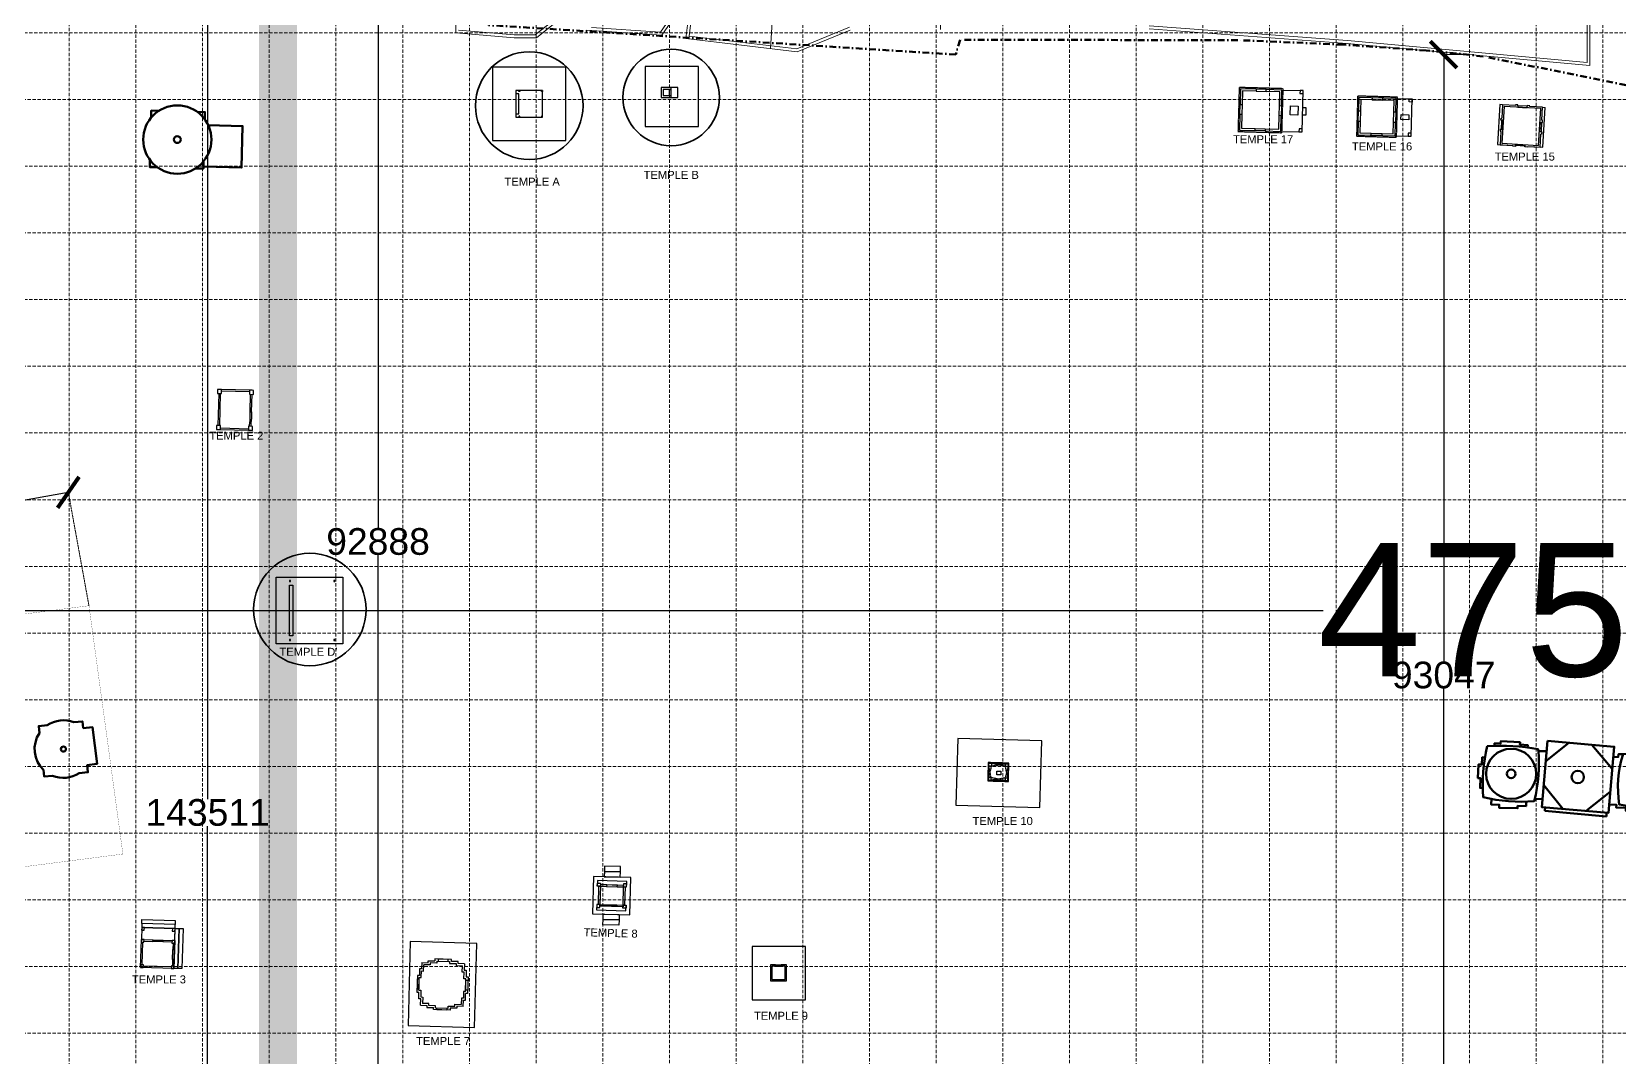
# Model space of a CAD drawing. Header units: millimetres. Extents: x 4203764 to 12476749, y 34048 to 3000914.
# Drawn here: x 11889748 to 12008789, y 2394672 to 2471549 of the extents above; entities that cross this region are included whole.
import ezdxf

# ---------------------------------------------------------------- set-up
doc = ezdxf.new("R2010")
doc.units = ezdxf.units.MM
doc.header["$MEASUREMENT"] = 0
doc.linetypes.add('DASHDOTX2', pattern=[2, 1, -0.5, 0, -0.5])
doc.linetypes.add('DASHED', pattern=[0.75, 0.5, -0.25])
for name, color, linetype, lineweight in [('4', 1, 'Continuous', 35), ('A_SITE EDGE', 1, 'Continuous', 50), ('A_TEMPLE', 20, 'Continuous', 30), ('building property', 253, 'Continuous', 15), ('dimensions', 7, 'Continuous', 25), ('streets', 254, 'Continuous', 9)]:
    doc.layers.add(name, color=color, linetype=linetype, lineweight=lineweight)
doc.styles.get("Standard").update_dxf_attribs({"font": 'arial.ttf'})
doc.dimstyles.get("Standard").update_dxf_attribs({"dimtxt": 10000, "dimasz": 2000, "dimexe": 0.18, "dimexo": 0.0625, "dimgap": 0.09, "dimtad": 0, "dimtih": 1, "dimtoh": 1, "dimdec": 4, "dimzin": 0, "dimdsep": 46, "dimtxsty": 'Standard', "dimblk": 'ARCHTICK', "dimcen": 0, "dimadec": 0, "dimazin": 0, "dimtfac": 1, "dimtdec": 4, "dimtofl": 0, "dimtmove": 0, "dimatfit": 3, "dimldrblk": 'ARCHTICK', "dimfxl": 0, "dimtolj": 1, "dimtzin": 0, "dimlwe": 18, "dimarcsym": 0})

# ---------------------------------------------------------------- blocks, each defined once
blk = doc.blocks.new('FGERGTRET')
for points in [[(12961, 5944), (17961, 5944), (17961, 944), (12961, 944)], [(13961, 5619), (14036, 5619), (14036, 5694), (13961, 5694)], [(13961, 5344), (14191, 5344), (14191, 1544), (13961, 1544)], [(17286, 5619), (17361, 5619), (17361, 5694), (17286, 5694)], [(13961, 1194), (14036, 1194), (14036, 1269), (13961, 1269)], [(17286, 1194), (17361, 1194), (17361, 1269), (17286, 1269)]]:
    blk.add_lwpolyline(points, close=True)
blk = doc.blocks.new('EWRE')
for points in [[(41061, 5877), (42261, 5877), (42261, 6277), (41061, 6277)], [(40261, 2677), (43061, 2677), (43061, 5477), (40261, 5477)], [(40561, 4992), (40791, 4992), (40791, 4762), (40561, 4762)], [(41061, 5477), (42261, 5477), (42261, 5877), (41061, 5877)], [(41261, 4762), (42061, 4762), (42061, 4877), (41261, 4877)], [(42761, 4992), (42531, 4992), (42531, 4762), (42761, 4762)], [(40676, 4762), (40791, 4762), (40791, 3392), (40676, 3392)], [(42531, 4762), (42646, 4762), (42646, 3392), (42531, 3392)], [(40561, 3162), (40791, 3162), (40791, 3392), (40561, 3392)], [(41061, 2677), (42261, 2677), (42261, 2277), (41061, 2277)], [(41261, 3392), (42061, 3392), (42061, 3277), (41261, 3277)], [(42761, 3162), (42531, 3162), (42531, 3392), (42761, 3392)], [(41061, 2277), (42261, 2277), (42261, 1877), (41061, 1877)]]:
    blk.add_lwpolyline(points, close=True)
for points in [[(42761, 4762), (42761, 5177), (40561, 5177), (40561, 4762)], [(41261, 4877), (40791, 4877), (40791, 4762), (41261, 4762)], [(42061, 4762), (42531, 4762), (42531, 4877), (41661, 4877)], [(40561, 3392), (40561, 2977), (42761, 2977), (42761, 3392)], [(41261, 3277), (40791, 3277), (40791, 3392), (41261, 3392)], [(42061, 3392), (42531, 3392), (42531, 3277), (41661, 3277)]]:
    blk.add_lwpolyline(points)
blk = doc.blocks.new('45Y')
for points in [[(49680, 1854), (55180, 1854), (55180, 7354), (49680, 7354)], [(51430, 3604), (53430, 3604), (53430, 5604), (51430, 5604)], [(51660, 5354), (51430, 5354), (51430, 3854), (51660, 3854)], [(51660, 5604), (51735, 5604), (51735, 5529), (51660, 5529)], [(53355, 5604), (53430, 5604), (53430, 5529), (53355, 5529)], [(51660, 3604), (51735, 3604), (51735, 3679), (51660, 3679)], [(53355, 3604), (53430, 3604), (53430, 3679), (53355, 3679)]]:
    blk.add_lwpolyline(points, close=True)
blk = doc.blocks.new('WER')
for p, q in [((62338, 5094), (63088, 5094)), ((62944, 5700), (63088, 5700)), ((62944, 5237), (63088, 5237))]:
    blk.add_line(p, q)
for points in [[(61145, 2911), (65145, 2911), (65145, 7411), (61145, 7411)], [(62338, 5094), (63588, 5094), (63588, 5844), (62338, 5844)], [(63088, 5700), (62944, 5700), (62944, 5237), (63088, 5237)]]:
    blk.add_lwpolyline(points, close=True)
for points in [[(63088, 5700), (63088, 5844), (62338, 5844), (62338, 5094), (63088, 5094), (63088, 5237)], [(62944, 5700), (62482, 5700), (62482, 5237), (62944, 5237)]]:
    blk.add_lwpolyline(points)
blk = doc.blocks.new('RTR')
at = {"linetype": 'DASHED', "ltscale": 50}
for p, q in [((70717, 5906), (69667, 6106)), ((69667, 5906), (70717, 6106)), ((69667, 5036), (69467, 5906)), ((69667, 5906), (69467, 5036)), ((70717, 4836), (69667, 5036)), ((70717, 5036), (69667, 4836)), ((70917, 5036), (70717, 5906)), ((70917, 5906), (70717, 5036))]:
    blk.add_line(p, q, dxfattribs=at)
for points in [[(67083, 2897), (73383, 2897), (73383, 7897), (67083, 7897)], [(69467, 6106), (69667, 6106), (69667, 5906), (69467, 5906)], [(70917, 4836), (69467, 4836), (69467, 6106), (70917, 6106)], [(70717, 6106), (70917, 6106), (70917, 5906), (70717, 5906)], [(69467, 4836), (69667, 4836), (69667, 5036), (69467, 5036)], [(70084, 5533), (70382, 5533), (70382, 5261), (70084, 5261)], [(70717, 4836), (70917, 4836), (70917, 5036), (70717, 5036)]]:
    blk.add_lwpolyline(points, close=True)
blk.add_lwpolyline([(69417, 4786), (70967, 4786), (70967, 6156), (69417, 6156)], close=True, dxfattribs=at)
blk = doc.blocks.new('RETR')
for p, q in [((78857, 6561), (78657, 6561)), ((81857, 6561), (82057, 6561))]:
    blk.add_line(p, q)
for points in [[(78657, 6561), (78657, 3561), (79826, 3561)], [(79826, 6561), (78857, 6561), (78857, 5557)], [(80007, 6561), (80007, 6618), (79826, 6618), (79826, 6561)], [(80707, 6561), (80007, 6561)], [(80889, 6561), (80889, 6618), (80707, 6618), (80707, 6561)], [(80889, 3561), (82057, 3561), (82057, 6561)], [(81857, 5590), (81857, 6561), (80889, 6561)], [(78857, 5411), (78800, 5411), (78800, 5557), (78857, 5557)], [(78857, 5411), (78857, 4711)], [(81857, 5411), (81915, 5411), (81915, 5590), (81857, 5590)], [(81857, 4711), (81857, 5411)], [(78857, 4711), (78800, 4711), (78800, 4564), (78857, 4564)], [(78857, 4564), (78857, 3561), (79826, 3561)], [(80007, 3618), (80007, 3503), (79826, 3503), (79826, 3561)], [(80889, 3561), (80889, 3503), (80707, 3503), (80707, 3618)], [(80889, 3561), (81857, 3561), (81857, 4532)], [(81857, 4711), (81915, 4711), (81915, 4532), (81857, 4532)]]:
    blk.add_lwpolyline(points)
for points in [[(78972, 3676), (81742, 3676), (81742, 6446), (78972, 6446)], [(80707, 6561), (80007, 6561), (80007, 6446), (80707, 6446)], [(78857, 4711), (78972, 4711), (78972, 5411), (78857, 5411)], [(81857, 4711), (81742, 4711), (81742, 5411), (81857, 5411)], [(80707, 3561), (80007, 3561), (80007, 3676), (80707, 3676)]]:
    blk.add_lwpolyline(points, close=True)
blk = doc.blocks.new('R4T4')
for p, q in [((88923, 6859), (90123, 6859)), ((88923, 4059), (90123, 4059))]:
    blk.add_line(p, q)
at = {"linetype": 'DASHED', "ltscale": 100}
blk.add_lwpolyline([(86023, 6959), (86023, 3959), (89023, 3959), (89023, 6959)], close=True, dxfattribs=at)
for points in [[(88923, 5859), (88923, 6859), (86123, 6859), (86123, 5859)], [(88773, 5859), (88773, 6709), (86273, 6709), (86273, 5859)], [(90123, 4059), (90123, 6859)], [(86123, 5059), (86123, 4059), (88923, 4059), (88923, 5059)], [(86273, 5059), (86273, 4209), (88773, 4209), (88773, 5059)]]:
    blk.add_lwpolyline(points)
for points in [[(87923, 6859), (87123, 6859), (87123, 6709), (87923, 6709)], [(89893, 6859), (90123, 6859), (90123, 6629), (89893, 6629)], [(86273, 5059), (86123, 5059), (86123, 5859), (86273, 5859)], [(88923, 5059), (88773, 5059), (88773, 5859), (88923, 5859)], [(89314, 5673), (89898, 5673), (89898, 5289), (89314, 5289)], [(87923, 4059), (87123, 4059), (87123, 4209), (87923, 4209)], [(89893, 4059), (90123, 4059), (90123, 4289), (89893, 4289)]]:
    blk.add_lwpolyline(points, close=True)
blk = doc.blocks.new('RETE')
for p, q in [((99924, 7039), (101524, 7039)), ((99924, 3939), (101524, 3939))]:
    blk.add_line(p, q)
at = {"linetype": 'DASHED', "ltscale": 100}
for points in [[(100024, 7139), (96724, 7139), (96724, 5864)], [(96724, 7139), (96724, 3839), (100024, 3839)], [(98749, 3839), (100024, 3839), (100024, 7139)], [(100024, 7139), (100024, 7139), (98749, 7139)]]:
    blk.add_lwpolyline(points, dxfattribs=at)
for points in [[(97999, 7039), (96824, 7039), (96824, 5864)], [(97999, 6889), (96974, 6889), (96974, 5864)], [(99924, 5864), (99924, 7039), (98749, 7039)], [(99774, 5864), (99774, 6889), (98749, 6889)], [(101524, 3939), (101524, 7039)], [(96824, 5114), (96824, 3939), (97999, 3939)], [(96974, 5114), (96974, 4089), (97999, 4089)], [(98749, 3939), (99924, 3939), (99924, 5114)], [(98749, 4089), (99774, 4089), (99774, 5114)]]:
    blk.add_lwpolyline(points)
for points in [[(98749, 7039), (97999, 7039), (97999, 6889), (98749, 6889)], [(101294, 6809), (101524, 6809), (101524, 7039), (101294, 7039)], [(96974, 5114), (96824, 5114), (96824, 5864), (96974, 5864)], [(99924, 5114), (99774, 5114), (99774, 5864), (99924, 5864)], [(100601, 5873), (101185, 5873), (101185, 5192), (100601, 5192)], [(101524, 5769), (101769, 5769), (101769, 5208), (101524, 5208)], [(98749, 3939), (97999, 3939), (97999, 4089), (98749, 4089)], [(101294, 3939), (101524, 3939), (101524, 4169), (101294, 4169)]]:
    blk.add_lwpolyline(points, close=True)
blk = doc.blocks.new('3RTER')
for p, q in [((9235, 3214), (9235, 3099)), ((9985, 3214), (9985, 3099))]:
    blk.add_line(p, q)
at = {"linetype": 'DASHED', "ltscale": 50}
for p, q in [((9985, 3214), (9235, 3214)), ((9985, 3099), (9235, 3099))]:
    blk.add_line(p, q, dxfattribs=at)
for points in [[(8595, 5399), (8895, 5399), (8895, 5699), (8595, 5699)], [(11295, 5399), (11595, 5399), (11595, 5699), (11295, 5699)], [(8595, 2999), (8895, 2999), (8895, 3299), (8595, 3299)], [(11295, 2999), (11595, 2999), (11595, 3299), (11295, 3299)]]:
    blk.add_lwpolyline(points, close=True)
for points in [[(8595, 5599), (8595, 3099)], [(8710, 5399), (8710, 3299)], [(11295, 5599), (8895, 5599)], [(11295, 5484), (8895, 5484)], [(11480, 3299), (11480, 5399)], [(11595, 3099), (11595, 5599)], [(8895, 3214), (9235, 3214)], [(8895, 3099), (9235, 3099)], [(9985, 3214), (11295, 3214)], [(9985, 3099), (11295, 3099)]]:
    blk.add_lwpolyline(points)
blk = doc.blocks.new('WEER34')
for points in [[(28837, 1473), (35137, 1473), (35137, 6473), (28837, 6473)], [(31612, 5723), (32362, 5723), (32362, 5873), (31612, 5873)], [(30237, 4348), (30237, 3598), (30087, 3598), (30087, 4348)], [(33737, 4348), (33737, 3598), (33887, 3598), (33887, 4348)], [(31612, 2223), (32362, 2223), (32362, 2073), (31612, 2073)]]:
    blk.add_lwpolyline(points, close=True)
for points in [[(30387, 5098), (30237, 5098), (30237, 4598)], [(30237, 4448), (30387, 4448), (30387, 4948)], [(30387, 5573), (30862, 5573)], [(30387, 5573), (30387, 5098)], [(30387, 4948), (30537, 4948), (30537, 5423)], [(31012, 5573), (31012, 5423), (30537, 5423)], [(30862, 5573), (30862, 5723), (31362, 5723)], [(31512, 5723), (31512, 5573), (31012, 5573)], [(32612, 5723), (32612, 5873), (31362, 5873), (31362, 5723)], [(31512, 5723), (32462, 5723)], [(32462, 5723), (32462, 5573), (32962, 5573)], [(33112, 5573), (33112, 5723), (32612, 5723)], [(32962, 5573), (32962, 5423), (33437, 5423)], [(33587, 5573), (33112, 5573)], [(33587, 4948), (33437, 4948), (33437, 5423)], [(33587, 5573), (33587, 5098)], [(33587, 5098), (33737, 5098), (33737, 4598)], [(33737, 4448), (33587, 4448), (33587, 4948)], [(30237, 3348), (30087, 3348), (30087, 4598), (30237, 4598)], [(30237, 4448), (30237, 3498)], [(33737, 3348), (33887, 3348), (33887, 4598), (33737, 4598)], [(33737, 4448), (33737, 3498)], [(30237, 3498), (30387, 3498), (30387, 2998)], [(30387, 2848), (30237, 2848), (30237, 3348)], [(30387, 2998), (30537, 2998), (30537, 2523)], [(30387, 2373), (30387, 2848)], [(31012, 2373), (31012, 2523), (30537, 2523)], [(32962, 2373), (32962, 2523), (33437, 2523)], [(33587, 2998), (33437, 2998), (33437, 2523)], [(33737, 3498), (33587, 3498), (33587, 2998)], [(33587, 2848), (33737, 2848), (33737, 3348)], [(33587, 2373), (33587, 2848)], [(30387, 2373), (30862, 2373)], [(30862, 2373), (30862, 2223), (31362, 2223)], [(31512, 2223), (31512, 2373), (31012, 2373)], [(32612, 2223), (32612, 2073), (31362, 2073), (31362, 2223)], [(31512, 2223), (32462, 2223)], [(32462, 2223), (32462, 2373), (32962, 2373)], [(33112, 2373), (33112, 2223), (32612, 2223)], [(33587, 2373), (33112, 2373)]]:
    blk.add_lwpolyline(points)
blk = doc.blocks.new('EREWRW')
for p, q in [((3106, 3787), (3106, 3687)), ((3528, 3787), (3528, 3687))]:
    blk.add_line(p, q)
at = {"linetype": 'DASHED', "ltscale": 50}
for p, q in [((3528, 3787), (3106, 3787)), ((3528, 3687), (3106, 3687))]:
    blk.add_line(p, q, dxfattribs=at)
blk.add_lwpolyline([(1271, 2314), (5271, 2314), (5271, 6314), (1271, 6314)], close=True)
for points in [[(3528, 3687), (3901, 3687), (3901, 4887), (2701, 4887), (2701, 3687), (3106, 3687)], [(3528, 3787), (3801, 3787), (3801, 4787), (2801, 4787), (2801, 3787), (3106, 3787)]]:
    blk.add_lwpolyline(points)
blk = doc.blocks.new('REGRE')
for points in [[(23694, 2584), (23019, 2584), (23019, 5084), (25119, 5084), (25119, 4209)], [(23134, 2784), (23134, 4884)], [(23219, 4969), (24919, 4969)], [(25004, 4884), (25004, 4209)], [(25119, 3459), (25119, 2584), (26019, 2584), (26019, 5084), (25119, 5084), (25119, 4209)], [(23694, 2699), (23219, 2699)], [(25119, 3459), (25119, 2584), (24444, 2584)], [(24919, 2699), (24444, 2699)], [(25004, 3459), (25004, 2784)]]:
    blk.add_lwpolyline(points)
for points in [[(23019, 4884), (23219, 4884), (23219, 5084), (23019, 5084)], [(24919, 4884), (25119, 4884), (25119, 5084), (24919, 5084)], [(25819, 4884), (26019, 4884), (26019, 5084), (25819, 5084)], [(26319, 5084), (26019, 5084), (26019, 2584), (26319, 2584)], [(26319, 5084), (26619, 5084), (26619, 2584), (26319, 2584)], [(25119, 3459), (25004, 3459), (25004, 4209), (25119, 4209)], [(23019, 2584), (23219, 2584), (23219, 2784), (23019, 2784)], [(23019, 2584), (26019, 2584), (26019, 2284), (23019, 2284)], [(23694, 2699), (24444, 2699), (24444, 2584), (23694, 2584)], [(24919, 2584), (25119, 2584), (25119, 2784), (24919, 2784)], [(25819, 2584), (26019, 2584), (26019, 2784), (25819, 2784)], [(23019, 2284), (26019, 2284), (26019, 1984), (23019, 1984)]]:
    blk.add_lwpolyline(points, close=True)
blk = doc.blocks.new('GRID')
at = {"layer": 'building property', "color": 253, "linetype": 'DASHED', "lineweight": 15, "ltscale": 500}
for p, q in [((12711403, 2546471), (12711403, 2336221)), ((12721403, 2546471), (12721403, 2336221)), ((12731403, 2546471), (12731403, 2336221)), ((12741403, 2546471), (12741403, 2336221)), ((12751403, 2546471), (12751403, 2336221)), ((12761403, 2546471), (12761403, 2336221)), ((12771403, 2546471), (12771403, 2336221)), ((12781403, 2546471), (12781403, 2336221)), ((12791403, 2546471), (12791403, 2336221)), ((12801403, 2546471), (12801403, 2336221)), ((12811403, 2546471), (12811403, 2336221)), ((12821403, 2546471), (12821403, 2336221)), ((12716403, 2541471), (12716403, 2331221)), ((12726403, 2541471), (12726403, 2331221)), ((12736403, 2541471), (12736403, 2331221)), ((12746403, 2541471), (12746403, 2331221)), ((12756403, 2541471), (12756403, 2331221)), ((12766403, 2541471), (12766403, 2331221)), ((12776403, 2541471), (12776403, 2331221)), ((12786403, 2541471), (12786403, 2331221)), ((12796403, 2541471), (12796403, 2331221)), ((12806403, 2541471), (12806403, 2331221)), ((12816403, 2541471), (12816403, 2331221)), ((12826403, 2541471), (12826403, 2331221)), ((13061903, 2471471), (12616403, 2471471)), ((13056903, 2466471), (12611403, 2466471)), ((13061903, 2461471), (12616403, 2461471)), ((13056903, 2456471), (12611403, 2456471)), ((13061903, 2451471), (12616403, 2451471)), ((13056903, 2446471), (12611403, 2446471)), ((13061903, 2441471), (12616403, 2441471)), ((13056903, 2436471), (12611403, 2436471)), ((13061903, 2431471), (12616403, 2431471)), ((13056903, 2426471), (12611403, 2426471)), ((13061903, 2421471), (12616403, 2421471)), ((13056903, 2416471), (12611403, 2416471)), ((13061903, 2411471), (12616403, 2411471)), ((13056903, 2406471), (12611403, 2406471)), ((13061903, 2401471), (12616403, 2401471)), ((13056903, 2396471), (12611403, 2396471))]:
    blk.add_line(p, q, dxfattribs=at)
blk = doc.blocks.new('_ArchTick')
at = {"color": 0, "linetype": 'ByBlock', "lineweight": 30, "const_width": 0.15}
blk.add_lwpolyline([(-0.5, -0.5), (0.5, 0.5)], dxfattribs=at)
blk = doc.blocks.new('*D29')
at = {"layer": 'Defpoints', "color": 0, "lineweight": 30}
for p in [(11997496, 2469838), (11992563, 2376791), (11995626, 2376791)]:
    blk.add_point(p, dxfattribs=at)
at = {"layer": 'dimensions', "color": 0, "linetype": 'DASHED', "lineweight": 18}
for p, q in [((11997496, 2469838), (11995626, 2469838)), ((11992563, 2376791), (11995626, 2376791))]:
    blk.add_line(p, q, dxfattribs=at)
at = {"layer": 'dimensions', "color": 0, "lineweight": -2}
for p, q in [((11995626, 2469838), (11995626, 2424336)), ((11995626, 2376791), (11995626, 2422293))]:
    blk.add_line(p, q, dxfattribs=at)
at = {"layer": 'dimensions', "color": 0, "lineweight": -2, "xscale": 2000, "yscale": 2000, "zscale": 2000}
for p, rotation in [((11995626, 2469838), 90), ((11995626, 2376791), 270)]:
    blk.add_blockref('_ArchTick', p, dxfattribs=dict(at, rotation=rotation))
at = {"layer": 'dimensions', "color": 0, "lineweight": 35, "insert": (11995626, 2423314), "char_height": 2000, "attachment_point": 5}
blk.add_mtext('\\A1;93047', dxfattribs=at)
blk = doc.blocks.new('*D30')
at = {"layer": 'Defpoints', "color": 0, "lineweight": 30}
for p in [(11901950, 2483895), (11902938, 2340384), (11904527, 2340384)]:
    blk.add_point(p, dxfattribs=at)
at = {"layer": 'dimensions', "color": 0, "linetype": 'DASHED', "lineweight": 18}
for p, q in [((11901950, 2483895), (11902938, 2483895)), ((11904527, 2340384), (11902938, 2340384))]:
    blk.add_line(p, q, dxfattribs=at)
at = {"layer": 'dimensions', "color": 0, "lineweight": -2}
for p, q in [((11902938, 2483895), (11902938, 2414031)), ((11902938, 2340384), (11902938, 2411988))]:
    blk.add_line(p, q, dxfattribs=at)
at = {"layer": 'dimensions', "color": 0, "lineweight": -2, "xscale": 2000, "yscale": 2000, "zscale": 2000}
for p, rotation in [((11902938, 2483895), 90), ((11902938, 2340384), 270)]:
    blk.add_blockref('_ArchTick', p, dxfattribs=dict(at, rotation=rotation))
at = {"layer": 'dimensions', "color": 0, "lineweight": 35, "insert": (11902938, 2413009), "char_height": 2000, "attachment_point": 5}
blk.add_mtext('\\A1;143511', dxfattribs=at)
blk = doc.blocks.new('*D33')
at = {"layer": 'Defpoints', "color": 0, "lineweight": 30}
for p in [(11914500, 2479766), (11913272, 2386879), (11915717, 2386879)]:
    blk.add_point(p, dxfattribs=at)
at = {"layer": 'dimensions', "color": 0, "linetype": 'DASHED', "lineweight": 18}
for p, q in [((11914500, 2479766), (11915717, 2479766)), ((11913272, 2386879), (11915717, 2386879))]:
    blk.add_line(p, q, dxfattribs=at)
at = {"layer": 'dimensions', "color": 0, "lineweight": -2}
for p, q in [((11915717, 2479766), (11915717, 2434344)), ((11915717, 2386879), (11915717, 2432301))]:
    blk.add_line(p, q, dxfattribs=at)
at = {"layer": 'dimensions', "color": 0, "lineweight": -2, "xscale": 2000, "yscale": 2000, "zscale": 2000}
for p, rotation in [((11915717, 2479766), 90), ((11915717, 2386879), 270)]:
    blk.add_blockref('_ArchTick', p, dxfattribs=dict(at, rotation=rotation))
at = {"layer": 'dimensions', "color": 0, "lineweight": 35, "insert": (11915717, 2433323), "char_height": 2000, "attachment_point": 5}
blk.add_mtext('\\A1;92888', dxfattribs=at)
blk = doc.blocks.new('*D38')
at = {"layer": 'Defpoints', "color": 0, "lineweight": 30}
for p in [(11803461, 2475751), (12196809, 2474468), (12196809, 2428948)]:
    blk.add_point(p, dxfattribs=at)
at = {"layer": 'dimensions', "color": 0, "linetype": 'DASHED', "lineweight": 18}
for p, q in [((11803461, 2475751), (11803461, 2474468)), ((12196809, 2428948), (12196809, 2474468))]:
    blk.add_line(p, q, dxfattribs=at)
at = {"layer": 'dimensions', "color": 0, "lineweight": -2}
for p, q in [((11803461, 2474468), (11992142, 2474468)), ((12196809, 2474468), (12001222, 2474468))]:
    blk.add_line(p, q, dxfattribs=at)
at = {"layer": 'dimensions', "color": 0, "lineweight": -2, "xscale": 2000, "yscale": 2000, "zscale": 2000, "rotation": 180}
blk.add_blockref('_ArchTick', (11803461, 2474468), dxfattribs=at)
at = {"layer": 'dimensions', "color": 0, "lineweight": -2, "xscale": 2000, "yscale": 2000, "zscale": 2000}
blk.add_blockref('_ArchTick', (12196809, 2474468), dxfattribs=at)
at = {"layer": 'dimensions', "color": 0, "lineweight": 35, "insert": (11996682, 2474468), "char_height": 2000, "attachment_point": 5}
blk.add_mtext('\\A1;393347', dxfattribs=at)
blk = doc.blocks.new('*D40')
at = {"layer": 'Defpoints', "color": 0, "lineweight": 30}
for p in [(11892491, 2437018), (11894039, 2428521), (11843764, 2419360)]:
    blk.add_point(p, dxfattribs=at)
at = {"layer": 'dimensions', "color": 0, "lineweight": -2}
for p, q in [((11892491, 2437018), (11871117, 2433123)), ((11842216, 2427856), (11863590, 2431751))]:
    blk.add_line(p, q, dxfattribs=at)
at = {"layer": 'dimensions', "color": 0, "linetype": 'DASHED', "lineweight": 18}
for p, q in [((11894039, 2428521), (11892491, 2437018)), ((11843764, 2419360), (11842216, 2427856))]:
    blk.add_line(p, q, dxfattribs=at)
at = {"layer": 'dimensions', "color": 0, "lineweight": -2, "xscale": 2000, "yscale": 2000, "zscale": 2000}
for p, rotation in [((11892491, 2437018), 10.32796633569317), ((11842216, 2427856), 190.3279663356932)]:
    blk.add_blockref('_ArchTick', p, dxfattribs=dict(at, rotation=rotation))
at = {"layer": 'dimensions', "color": 0, "lineweight": 35, "insert": (11867353, 2432437), "char_height": 2000, "attachment_point": 5}
blk.add_mtext('\\A1;51103', dxfattribs=at)
blk = doc.blocks.new('*D42')
at = {"layer": '4', "color": 0, "linetype": 'DASHED', "lineweight": 18}
for p, q in [((11789424, 2546568), (11789424, 2428157)), ((12264489, 2546461), (12264489, 2428157))]:
    blk.add_line(p, q, dxfattribs=at)
at = {"layer": '4', "color": 0, "lineweight": -2}
for p, q in [((11789424, 2428158), (11986578, 2428158)), ((12264489, 2428158), (12067335, 2428158))]:
    blk.add_line(p, q, dxfattribs=at)
at = {"layer": 'Defpoints', "color": 0, "lineweight": 30}
for p in [(11789424, 2546568), (12264489, 2546461), (12264489, 2428158)]:
    blk.add_point(p, dxfattribs=at)
at = {"layer": '4', "color": 0, "lineweight": -2, "xscale": 2000, "yscale": 2000, "zscale": 2000, "rotation": 180}
blk.add_blockref('_ArchTick', (11789424, 2428158), dxfattribs=at)
at = {"layer": '4', "color": 0, "lineweight": -2, "xscale": 2000, "yscale": 2000, "zscale": 2000}
blk.add_blockref('_ArchTick', (12264489, 2428158), dxfattribs=at)
at = {"layer": '4', "color": 0, "lineweight": 30, "insert": (12026957, 2428158), "char_height": 10000, "attachment_point": 5}
blk.add_mtext('\\A1;475065.1106', dxfattribs=at)
blk = doc.blocks.new('*D43')
at = {"layer": '4', "color": 0, "linetype": 'DASHED', "lineweight": 18}
for p, q in [((11789424, 2546471), (11756492, 2546471)), ((12167563, 2261471), (11756492, 2261471))]:
    blk.add_line(p, q, dxfattribs=at)
at = {"layer": '4', "color": 0, "lineweight": -2}
for p, q in [((11756492, 2546471), (11756492, 2409077)), ((11756492, 2261471), (11756492, 2398865))]:
    blk.add_line(p, q, dxfattribs=at)
at = {"layer": 'Defpoints', "color": 0, "lineweight": 30}
for p in [(11756492, 2546471), (11789424, 2546471), (12167563, 2261471)]:
    blk.add_point(p, dxfattribs=at)
at = {"layer": '4', "color": 0, "lineweight": -2, "xscale": 2000, "yscale": 2000, "zscale": 2000}
for p, rotation in [((11756492, 2546471), 90), ((11756492, 2261471), 270)]:
    blk.add_blockref('_ArchTick', p, dxfattribs=dict(at, rotation=rotation))
at = {"layer": '4', "color": 0, "lineweight": 30, "insert": (11756492, 2403971), "char_height": 10000, "attachment_point": 5}
blk.add_mtext('\\A1;285000.0000', dxfattribs=at)

msp = doc.modelspace()

# ---------------------------------------------------------------- linework, layer by layer
at = {"layer": '4', "lineweight": 30, "const_width": 2852.91097}
for points in [[(11789423.9766, 2546567.61517), (11908223.9766, 2546567.61517), (11908223.9766, 2378367.61517), (11789423.9766, 2378367.61517), (11789423.9766, 2546567.61517)], [(11908223.9766, 2546567.61517), (12027023.9766, 2546567.61517), (12027023.9766, 2378367.61517), (11908223.9766, 2378367.61517), (11908223.9766, 2546567.61517)]]:
    msp.add_lwpolyline(points, dxfattribs=at)
at = {"layer": '4', "lineweight": 35}
for centre, radius in [((11937698.21612, 2466623.98823), 3619.49685), ((11927056.98635, 2466005.8421), 4033.00397), ((11910603.73364, 2428234.72255), 4216.64139)]:
    msp.add_circle(centre, radius, dxfattribs=at)
at = {"layer": 'A_SITE EDGE', "linetype": 'DASHDOTX2', "lineweight": 80, "ltscale": 500}
msp.add_lwpolyline([(12010278.27528, 2467359.5104), (11998574.56651, 2469704.98012), (11994309.55183, 2470145.88985), (11988097.2145, 2470583.26651), (11980193.02355, 2470919.79679), (11959355.15644, 2470944.8981), (11959040.95842, 2469839.0367), (11923989.14126, 2472050.6862), (11926077.4228, 2490140.68557), (11920503.68324, 2490159.64072), (11919462.63534, 2486246.28686), (11915599.21449, 2486001.36122), (11914499.76037, 2479766.47205), (11907245.6315, 2481045.65788), (11907573.19047, 2482903.21046), (11893698.27154, 2485349.89978), (11896116.55801, 2497092.44625), (11890857.09324, 2497426.11493), (11894889.5962, 2513752.61249), (11884154.76133, 2516229.08256)], dxfattribs=at)
at = {"layer": 'A_TEMPLE', "color": 1, "lineweight": 50}
for p, q in [((12003280.29951, 2416871.8669), (12005001.98204, 2418245.42845)), ((12008265.87028, 2416292.11558), (12006730.17531, 2418096.04651)), ((12002728.85814, 2417615.11087), (12003343.49063, 2417606.38148)), ((12003125.34743, 2415070.75049), (12004568.54408, 2413288.39493)), ((12008113.5436, 2414557.74799), (12006303.68319, 2413136.00048)), ((12002449.95796, 2414008.40157), (12003036.77179, 2414041.17394)), ((12003214.11343, 2413134.05566), (12007826.54796, 2412728.95304))]:
    msp.add_line(p, q, dxfattribs=at)
for points in [[(11898695.98814, 2465101.05713), (11898710.79547, 2465638.65861), (11899288.16209, 2465622.75601)], [(11902154.1495, 2465543.81721), (11902731.51597, 2465527.91462), (11902716.70865, 2464990.31332)], [(11902980.67013, 2464547.68396), (11905563.19913, 2464476.55254), (11905477.64566, 2461370.41008), (11902619.17303, 2461449.1419), (11902629.65937, 2461829.86343), (11902614.85204, 2461292.26209), (11902037.4855, 2461308.16468)], [(11899171.49823, 2461387.10348), (11898594.13154, 2461403.00608), (11898608.93887, 2461940.6076)], [(11890912.98356, 2419562.50626), (11890271.05777, 2419492.77312), (11890328.01772, 2418976.09985)], [(11893604.60293, 2419340.98928), (11893549.42733, 2419848.90618), (11892915.80682, 2419780.07525)], [(11893604.60293, 2419340.98928), (11894305.1794, 2419404.9918), (11894653.07824, 2416664.63727), (11893867.8192, 2416577.96558)], [(11999424.23175, 2418011.77755), (11999434.84605, 2418208.1925), (11999892.97238, 2418183.43527), (11999902.62188, 2418361.99694), (12001347.56555, 2418283.91193), (12001338.05985, 2418108.01122), (12001922.82732, 2418076.41029), (12001913.04282, 2417895.35047)], [(12003410.30487, 2418383.01018), (12008411.54212, 2417950.71216), (12007975.7756, 2412989.14333), (12002983.98227, 2413427.56441), (12003410.30487, 2418383.01018)], [(11893306.19788, 2415968.53184), (11893964.00644, 2416032.51364), (11893906.70795, 2416559.97277)], [(11998719.52697, 2417150.87864), (11998517.00092, 2417165.10845), (11998478.15567, 2416612.24268), (11998247.26831, 2416628.46521), (11998186.64585, 2415598.005), (11998396.87399, 2415587.1507), (11998359.37649, 2414860.89182), (11998557.2152, 2414850.6772)], [(12008342.52995, 2417164.95051), (12008717.20774, 2417187.6987), (12008739.58178, 2417398.03519), (12009071.87827, 2417387.06416)], [(11890633.18023, 2416208.02678), (11890687.66122, 2415713.83964), (11891304.9786, 2415773.88307)], [(11999201.40817, 2414035.8106), (11999192.29914, 2413608.34042), (11999794.24376, 2413595.51349), (11999789.38198, 2413367.3591), (12001163.50005, 2413338.0778), (12001167.23808, 2413513.49683), (12001808.78859, 2413499.82593), (12001815.97486, 2413837.0644)], [(12003222.83658, 2413406.58623), (12003214.11343, 2413134.05566)], [(12007835.27111, 2413001.48361), (12007826.54796, 2412728.95304)], [(12008031.07976, 2413618.82778), (12008576.31752, 2413603.92846), (12008570.2624, 2413382.3424), (12009279.00738, 2413362.97503), (12009273.36048, 2413156.32763), (12009881.85919, 2413139.69962), (12009876.60073, 2412947.26713), (12011179.28607, 2412911.66959), (12011184.39939, 2413098.79033), (12011806.88857, 2413081.78002), (12011813.56102, 2413325.9572)]]:
    msp.add_lwpolyline(points, dxfattribs=at)
msp.add_lwpolyline([(11998884.58149, 2417980.80113, -0.0660831911), (12002715.82367, 2417765.6475, -0.0850544872), (12002416.06588, 2413870.11221, -0.0782508682), (11998590.91714, 2414164.45382, -0.0767902277)], format="xyb", close=True, dxfattribs=at)
msp.add_lwpolyline([(12009071.87827, 2417387.06416, 0.1111063086), (12008781.38753, 2413630.0995, 0.0649691131), (12012464.19919, 2413345.34232, 0.1188392686), (12012728.1055, 2417180.2298, 0.0960926601), (12009071.87827, 2417387.06416)], format="xyb", dxfattribs=at)
for centre, radius in [((11900662.82383, 2463465.46037), 2558.04992), ((11900662.82383, 2463465.46037), 255.89317), ((11892120.6233, 2417772.8656), 186.23962), ((12000684.18044, 2415918.12711), 1883.50035), ((12000684.18044, 2415918.12711), 333.61897), ((12005678.51155, 2415678.77272), 464.70133)]:
    msp.add_circle(centre, radius, dxfattribs=at)
at = {"layer": 'A_TEMPLE', "lineweight": 50}
for start, end in [(146.1296639822, 226.4525197822), (68.3883287665, 124.0112618858), (247.8030704589, 303.3077375415)]:
    msp.add_arc((11892120.6233, 2417772.8656), 2158.98296, start, end, dxfattribs=at)
at = {"layer": 'building property'}
for points in [[(11957895.56516, 2471725.85861), (11957311.68312, 2490718.84362), (11953930.69678, 2490717.50754), (11953931.12486, 2489634.24095), (11946339.84901, 2489631.24108), (11945136.27909, 2470276.39072)], [(11973538.08717, 2471983.67252), (11988416.69373, 2470882.24757), (12006374.28923, 2469251.62731), (12006314.05435, 2486585.86327)], [(11931721.26721, 2471858.21006), (11936894.03843, 2471524.18068), (11937801.71144, 2472829.93567)], [(11939226.69267, 2472642.8033), (11939040.95616, 2471228.45138), (11947124.81026, 2470258.3785), (11951066.92476, 2471894.74113)], [(11921756.64746, 2471675.43074), (11925925.23659, 2471307.0115), (11927508.46154, 2471307.63715), (11928795.40212, 2472345.88115)]]:
    msp.add_lwpolyline(points, dxfattribs=at)
at = {"layer": 'building property', "lineweight": 35, "const_width": 14.26455}
msp.add_lwpolyline([(11884775.41804, 2427326.31852), (11894039.37467, 2428521.41658), (11896583.54819, 2409905.3599), (11887876.23011, 2408786.33515)], dxfattribs=at)
at = {"layer": 'streets'}
for points in [[(11973530.03389, 2471764.62674), (11988398.70281, 2470663.93745), (12006594.16679, 2469011.7178), (12006533.85911, 2486366.90754)], [(11921440.12479, 2482339.77257), (11921539.4301, 2471474.73199), (11925915.61914, 2471087.96511), (11927585.84062, 2471088.62513), (11928872.7812, 2472126.86914)], [(11931366.36694, 2471661.6288), (11937003.31789, 2471297.62522), (11937905.43724, 2472595.39085)], [(11938980.99438, 2472454.14579), (11938794.93823, 2471037.35976), (11947155.73926, 2470034.0529), (11951111.35299, 2471676.01902)]]:
    msp.add_lwpolyline(points, dxfattribs=at)

# ---------------------------------------------------------------- block references
for name, p in [('WER', (11874610.07654, 2461530.39146)), ('45Y', (11874610.07654, 2461530.39146)), ('FGERGTRET', (11895126.15866, 2424717.88245))]:
    msp.add_blockref(name, p)
for name, p, rotation in [('RETE', (11883406.16386, 2462897.41287), 358.4222829338347), ('R4T4', (11902991.03169, 2462137.20301), 358.4222829338606), ('RETR', (11920929.90341, 2464364.20833), 356.4831794049285), ('3RTER', (11909051.99237, 2432992.57053), 88.42228293384137), ('RTR', (11891909.46431, 2412517.65431), 358.4222829338698), ('EWRE', (11891480.86596, 2403852.73332), 358.4222829338394), ('REGRE', (11902359.06779, 2378249.5296), 88.42228293389783), ('WEER34', (11923638.6828, 2368037.30091), 88.42228293381844), ('EREWRW', (11949041.74275, 2405287.52924), 180)]:
    msp.add_blockref(name, p, dxfattribs=dict(rotation=rotation))
at = {"layer": '4', "lineweight": 35}
msp.add_blockref('GRID', (-818840.49034, 0), dxfattribs=at)

# ---------------------------------------------------------------- texts
at = {"char_height": 600, "attachment_point": 1}
for s, insert in [('TEMPLE 17', (11979824.60725, 2463791.66178)), ('TEMPLE 16', (11988743.5375, 2463254.61501)), ('TEMPLE 15', (11999443.15385, 2462489.83383)), ('TEMPLE A', (11925201.381, 2460612.4593)), ('TEMPLE B', (11935628.66491, 2461122.10811)), ('TEMPLE 2', (11903061.09907, 2441569.17231)), ("TEMPLE D'", (11908320.06303, 2425364.99869)), ('TEMPLE 10', (11960297.69238, 2412684.15356)), ('TEMPLE 3', (11897259.53473, 2400806.36458)), ('TEMPLE 9', (11943903.70225, 2398083.39497)), ('TEMPLE 7', (11918568.26975, 2396190.09933))]:
    msp.add_mtext_dynamic_manual_height_columns(s, width=6325.0788862, gutter_width=1, heights=[0], dxfattribs=dict(at, insert=insert))
at = {"insert": (11931137.34969, 2404344.30107), "char_height": 600, "attachment_point": 1, "rotation": 358.4222829338}
msp.add_mtext_dynamic_manual_height_columns('TEMPLE 8', width=6325.0788862, gutter_width=1, heights=[0], dxfattribs=at)

# ---------------------------------------------------------------- dimensions: what is measured, and where the dimension line sits
at = {"layer": '4', "lineweight": 30}
dim = msp.add_linear_dim(base=(11756491.8714410309, 2546470.7113984558), p1=(12167562.7532619406, 2261470.7113984558), p2=(11789423.9765982199, 2546470.7113984558), angle=90, dimstyle='Standard', dxfattribs=at)
dim.commit()
dim.dimension.update_dxf_attribs({"geometry": '*D43', "text_midpoint": (11756491.8714410309, 2403970.7113984581)})
dim = msp.add_linear_dim(base=(12264489.0871754196, 2428157.6670843181), p1=(11789423.9765982199, 2546567.6151668648), p2=(12264489.0871754196, 2546460.6544161211), dimstyle='Standard', dxfattribs=at)
dim.commit()
dim.dimension.update_dxf_attribs({"geometry": '*D42', "text_midpoint": (12026956.5318868198, 2428157.6670843181)})
at = {"layer": 'dimensions', "lineweight": 35}
for base, p1, p2, picture, middle in [((11902937.8068, 2340383.75057), (11901949.79929, 2483894.83363), (11904527.45761, 2340383.75057), '*D30', (11902937.8068, 2413009.41883)), ((11915716.72751, 2386878.7184), (11914499.76037, 2479766.47205), (11913272.25652, 2386878.7184), '*D33', (11915716.72751, 2433322.59522)), ((11995626.08277, 2376791.16288), (11997496.4348, 2469837.82763), (11992562.75326, 2376791.16288), '*D29', (11995626.08277, 2423314.49526))]:
    dim = msp.add_linear_dim(base=base, p1=p1, p2=p2, angle=90, dimstyle='Standard', override={"dimtxt": 2000, "dimdec": 0}, dxfattribs=at)
    dim.commit()
    dim.dimension.update_dxf_attribs({"geometry": picture, "text_midpoint": middle, "dimtype": 160})
dim = msp.add_linear_dim(base=(12196808.68875, 2474467.70653), p1=(11803461.2284, 2475751.11771), p2=(12196808.68875, 2428948.19263), dimstyle='Standard', override={"dimtxt": 2000, "dimdec": 0}, dxfattribs=at)
dim.commit()
dim.dimension.update_dxf_attribs({"geometry": '*D38', "text_midpoint": (11996682.05425, 2474467.70653), "dimtype": 160})
dim = msp.add_aligned_dim(p1=(11843764.23978, 2419359.52387), p2=(11894039.37467, 2428521.41658), distance=8636.52977, dimstyle='Standard', override={"dimtxt": 2000, "dimdec": 0}, dxfattribs=at)
dim.commit()
dim.dimension.update_dxf_attribs({"geometry": '*D40', "text_midpoint": (11867353.42916, 2432437.06789)})

doc.saveas('drawing.dxf')
